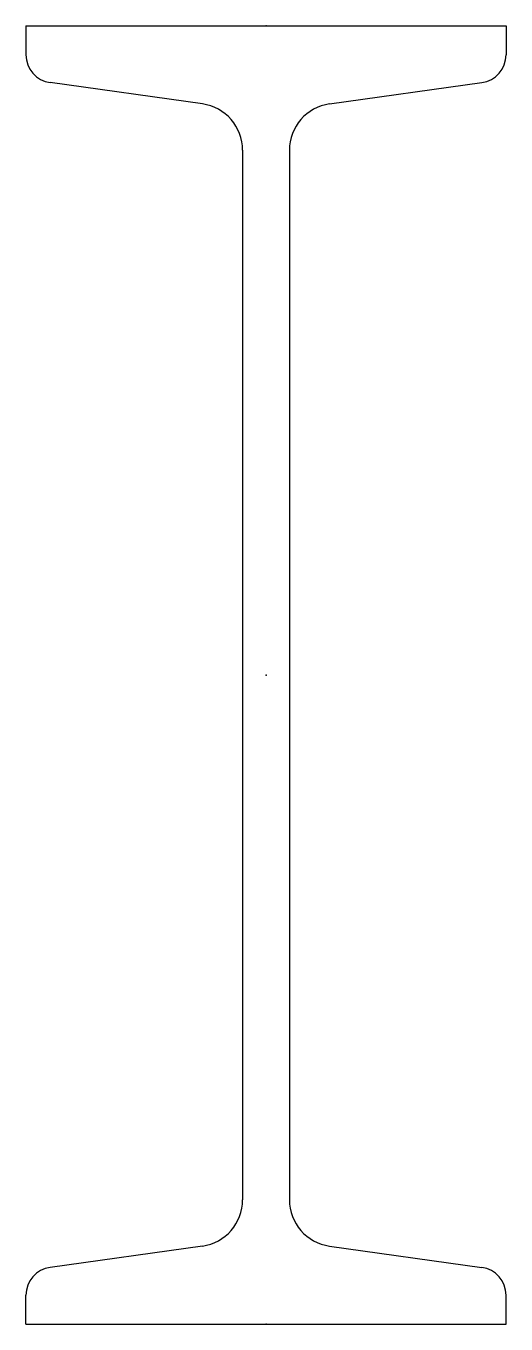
# Model space of a CAD drawing. Header units: millimetres. Extents: x -93 to 93, y -250 to 250.
import ezdxf

# ---------------------------------------------------------------- set-up
doc = ezdxf.new("R2010")
doc.units = ezdxf.units.MM
doc.layers.add('Profile', color=7, linetype='Continuous')

msp = doc.modelspace()

# ---------------------------------------------------------------- linework, layer by layer
at = {"layer": 'Profile'}
for p, q in [((-92.5, 250), (92.5, 250)), ((-92.5, 250), (-92.5, 238.87)), ((92.5, 250), (92.5, 238.87)), ((-24.5, 219.96), (-83.2, 228.17)), ((24.5, 219.96), (83.2, 228.17)), ((-9, 202.13), (-9, -202.13)), ((9, 202.13), (9, -202.13)), ((-24.5, -219.96), (-83.2, -228.17)), ((24.5, -219.96), (83.2, -228.17)), ((-92.5, -250), (-92.5, -238.87)), ((92.5, -250), (92.5, -238.87)), ((-92.5, -250), (92.5, -250))]:
    msp.add_line(p, q, dxfattribs=at)
for centre, radius, start, end in [((-81.7, 238.87), 10.8, 180, 262.03), ((81.7, 238.87), 10.8, 277.97, 0), ((-27, 202.13), 18, 0, 82.03), ((27, 202.13), 18, 97.97, 180), ((-27, -202.13), 18, 277.97, 0), ((27, -202.13), 18, 180, 262.03), ((-81.7, -238.87), 10.8, 97.97, 180), ((81.7, -238.87), 10.8, 0, 82.03)]:
    msp.add_arc(centre, radius, start, end, dxfattribs=at)
for p in [(0, 250), (0, 0), (0, -250)]:
    msp.add_point(p, dxfattribs=at)

doc.saveas('drawing.dxf')
